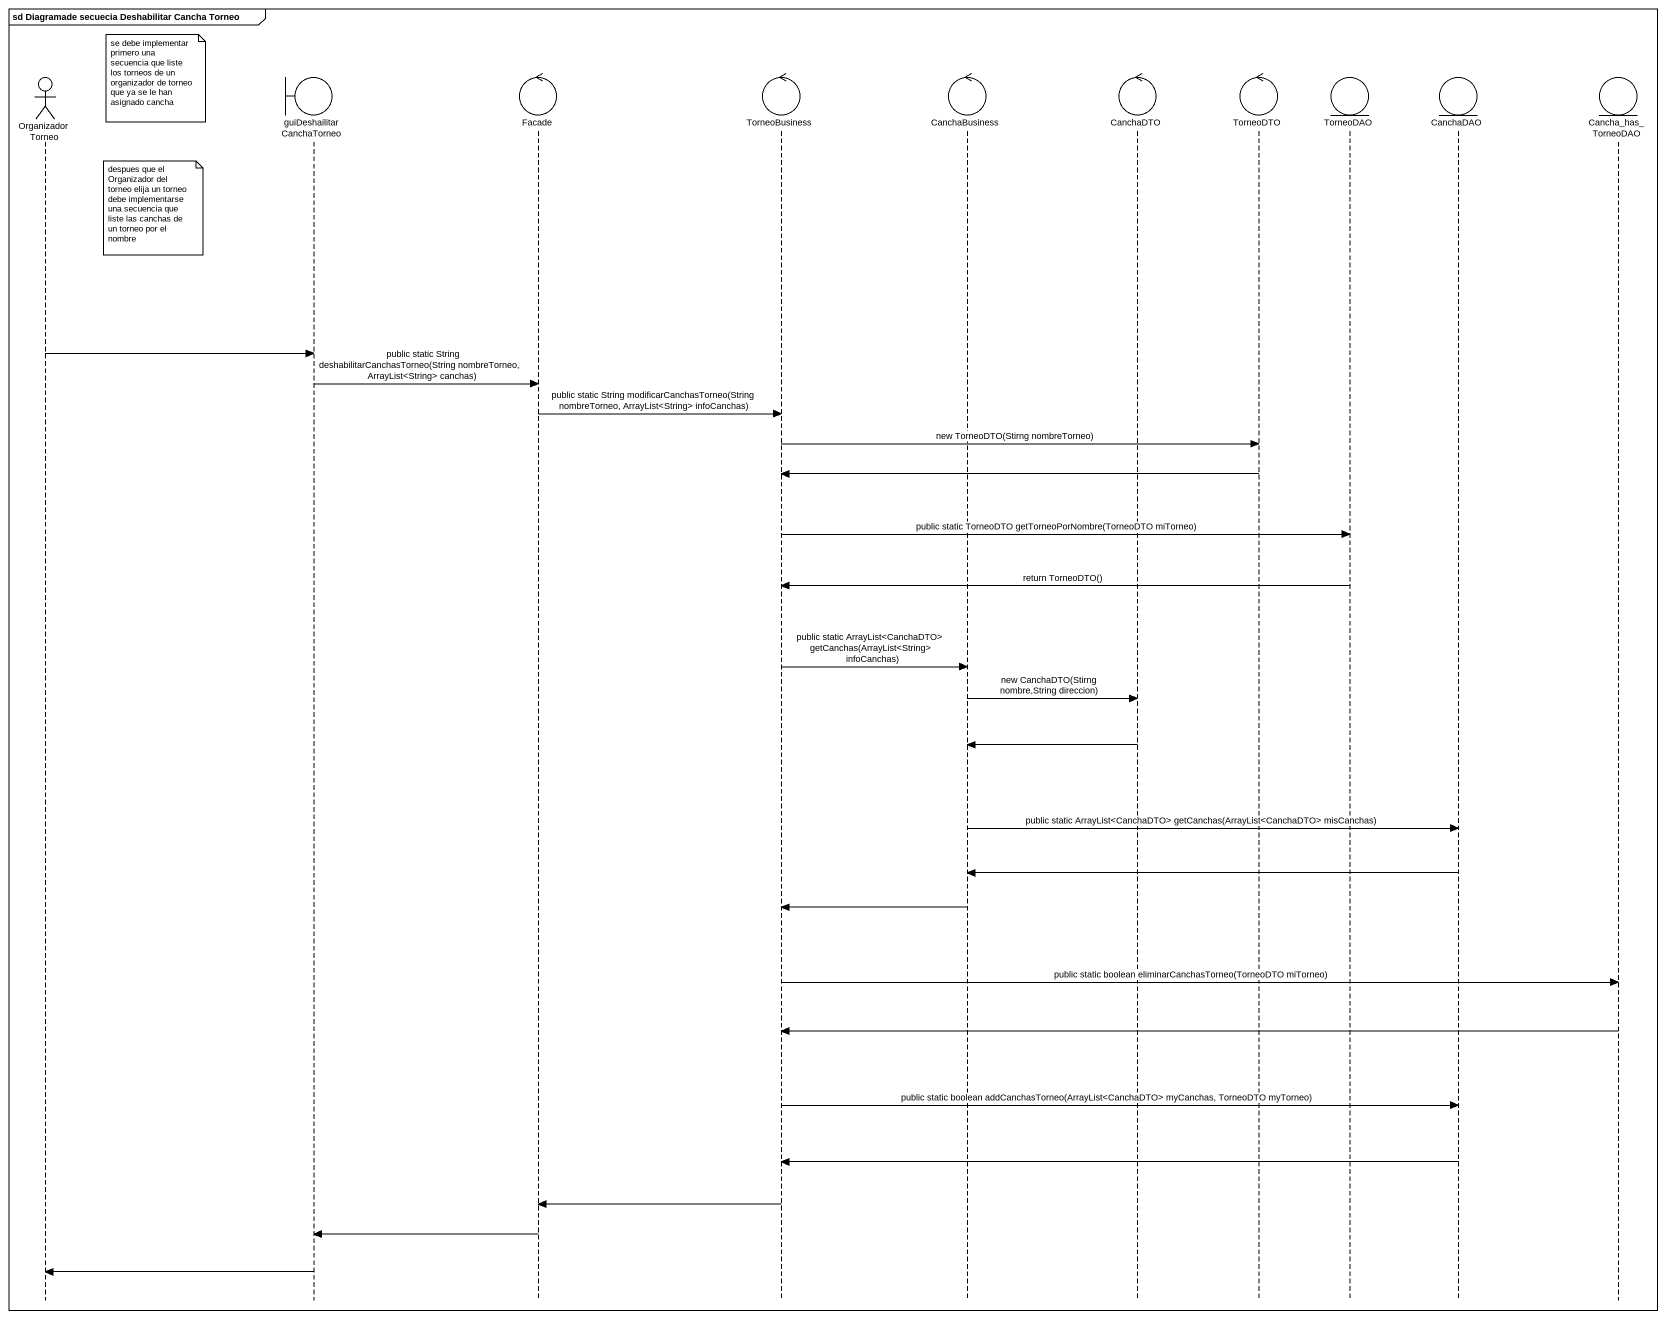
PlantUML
@startuml
mainframe sd Diagramade secuecia Deshabilitar Cancha Torneo
hide footbox
actor OrganizadorTorneo
boundary guiDeshailitarCanchaTorneo
control Facade
control TorneoBusiness
control CanchaBusiness
control CanchaDTO
control TorneoDTO
entity TorneoDAO
entity CanchaDAO
entity Cancha_has_TorneoDAO

note right of OrganizadorTorneo : se debe implementar primero una secuencia que liste los torneos de un organizador de torneo que ya se le han asignado cancha
note right of OrganizadorTorneo : despues que el Organizador del torneo elija un torneo debe implementarse una secuencia que liste las canchas de un torneo por el nombre
OrganizadorTorneo -> guiDeshailitarCanchaTorneo
guiDeshailitarCanchaTorneo -> Facade : public static String deshabilitarCanchasTorneo(String nombreTorneo, ArrayList<String> canchas)
Facade -> TorneoBusiness : public static String modificarCanchasTorneo(String nombreTorneo, ArrayList<String> infoCanchas)
TorneoBusiness -> TorneoDTO : new TorneoDTO(Stirng nombreTorneo)
TorneoDTO -> TorneoBusiness
TorneoBusiness -> TorneoDAO : public static TorneoDTO getTorneoPorNombre(TorneoDTO miTorneo)
TorneoDAO -> TorneoBusiness : return TorneoDTO()
TorneoBusiness -> CanchaBusiness : public static ArrayList<CanchaDTO> getCanchas(ArrayList<String> infoCanchas)
CanchaBusiness -> CanchaDTO : new CanchaDTO(Stirng nombre,String direccion)
CanchaDTO -> CanchaBusiness
CanchaBusiness -> CanchaDAO : public static ArrayList<CanchaDTO> getCanchas(ArrayList<CanchaDTO> misCanchas)
CanchaDAO -> CanchaBusiness
CanchaBusiness -> TorneoBusiness
TorneoBusiness -> Cancha_has_TorneoDAO : public static boolean eliminarCanchasTorneo(TorneoDTO miTorneo)
Cancha_has_TorneoDAO -> TorneoBusiness
TorneoBusiness -> CanchaDAO : public static boolean addCanchasTorneo(ArrayList<CanchaDTO> myCanchas, TorneoDTO myTorneo)
CanchaDAO -> TorneoBusiness
TorneoBusiness -> Facade
Facade -> guiDeshailitarCanchaTorneo
guiDeshailitarCanchaTorneo -> OrganizadorTorneo
@enduml
